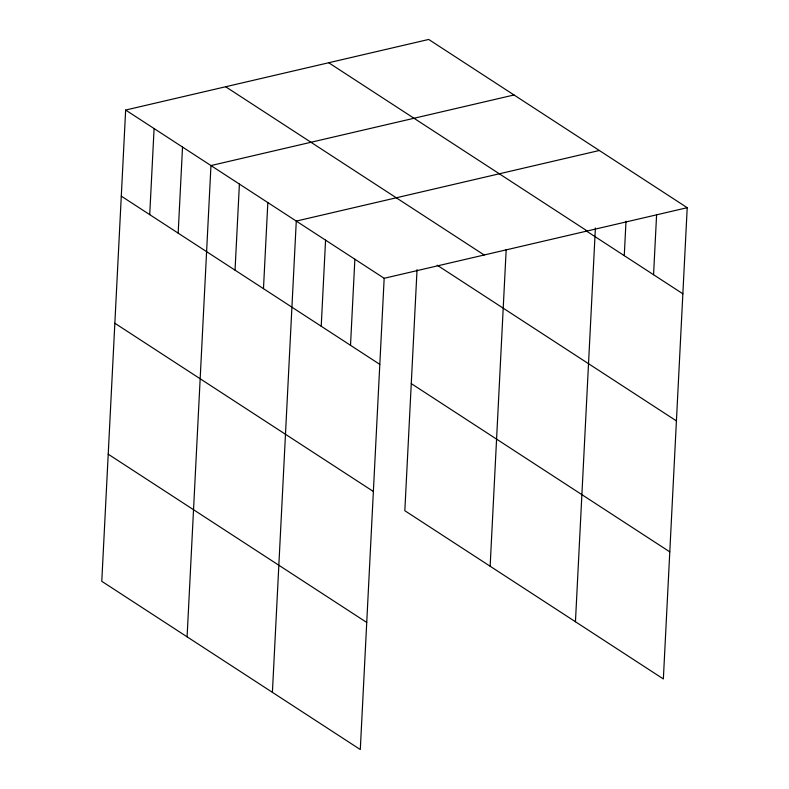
<?xml version="1.0" encoding="UTF-8"?>
<svg xmlns="http://www.w3.org/2000/svg" width="789" height="789" viewBox="0 0 789 789"><rect width="100%" height="100%" fill="white"/><g stroke="black" fill="none" stroke-linecap="round" stroke-linejoin="round"><path stroke-width="1.18" d="M125.648 110.046L101.781 581.306L360.297 749.55L384.174 278.29L125.648 110.046L428.703 39.45L687.219 207.694L663.352 678.954L404.826 510.71L417.046 269.631M149.723 214.647L154.092 128.548M178.166 233.149L182.525 147.06M187.092 636.822L210.959 165.562L514.014 94.976M235.043 270.163L239.402 184.074M263.477 288.675L267.836 202.576M272.402 692.347L296.279 221.088L599.324 150.492M321.212 326.252L325.571 240.152M350.513 345.316L354.872 259.216M490.137 566.236L506.183 249.511M575.447 621.752L595.399 227.982M624.267 255.656L626.002 221.216M653.558 274.73L656.616 214.46M384.174 278.29L687.219 207.694M328.697 62.745L587.213 230.99M585.823 230.644L682.86 293.794M225.654 86.751L484.18 254.995M437.195 265.212L676.42 420.902M411.266 383.612L669.792 551.856M121.289 196.136L379.815 364.38M114.849 323.243L373.375 491.488M108.221 454.198L366.737 622.442"/></g></svg>
